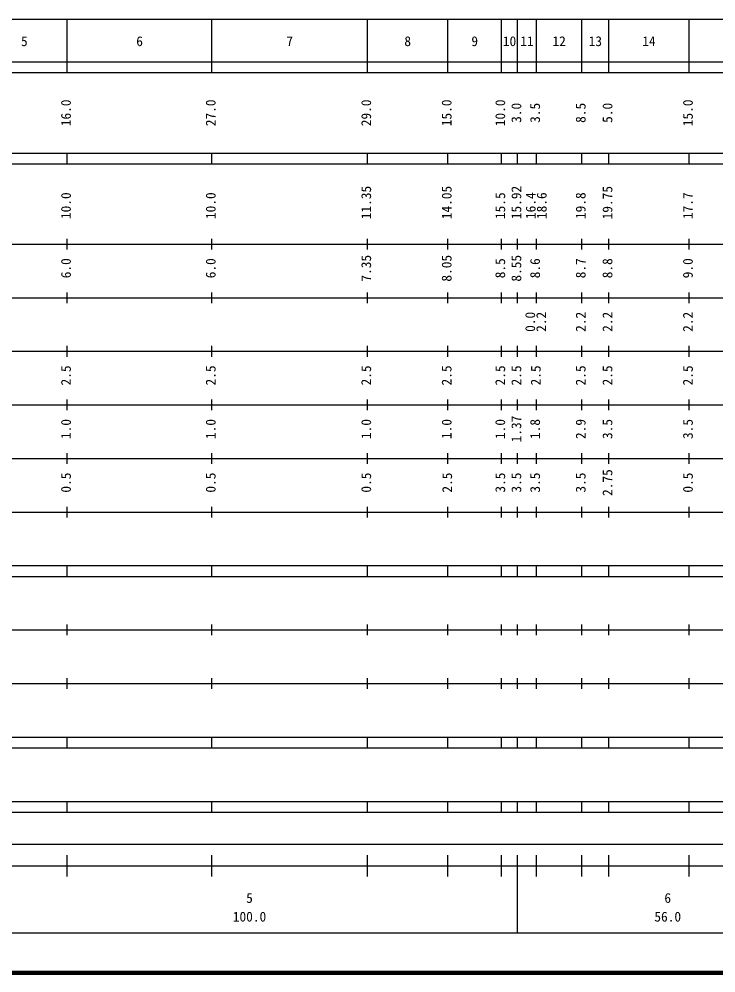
# Model space of a CAD drawing. Units: millimetres on the paper, enlarged 1000 times. Extents: x 40000 to 680000, y 20000 to 380000.
# Drawn here: x 275024 to 404987, y 20000 to 198000 of the extents above; entities that cross this region are included whole.
import ezdxf
from ezdxf.enums import TextEntityAlignment as Align

# ---------------------------------------------------------------- set-up
doc = ezdxf.new("R2010")
doc.units = ezdxf.units.MM
doc.header["$LTSCALE"] = 1000
doc.layers.add('M-TTL', color=2, linetype='Continuous', lineweight=140)
doc.layers.add('M-TTL-BAND', color=7, linetype='Continuous', lineweight=25)
doc.styles.add('ＭＳ ゴシック', font='')
doc.styles.get('ＭＳ ゴシック').set_extended_font_data('MS Gothic')

msp = doc.modelspace()

# ---------------------------------------------------------------- linework, layer by layer
at = {"layer": 'M-TTL'}
msp.add_line((40000, 20000), (680000, 20000), dxfattribs=at)
at = {"layer": 'M-TTL-BAND'}
for p, q in [((68000, 198000), (579000, 198000)), ((284000, 188000), (284000, 198000)), ((311000, 188000), (311000, 198000)), ((340000, 188000), (340000, 198000)), ((355000, 188000), (355000, 198000)), ((365000, 188000), (365000, 198000)), ((368000, 188000), (368000, 198000)), ((371500, 188000), (371500, 198000)), ((380000, 188000), (380000, 198000)), ((385000, 188000), (385000, 198000)), ((400000, 188000), (400000, 198000)), ((40000, 190000), (579000, 190000)), ((40000, 188000), (579000, 188000)), ((40000, 173000), (579000, 173000)), ((284000, 171000), (284000, 173000)), ((311000, 171000), (311000, 173000)), ((340000, 171000), (340000, 173000)), ((355000, 171000), (355000, 173000)), ((365000, 171000), (365000, 173000)), ((368000, 171000), (368000, 173000)), ((371500, 171000), (371500, 173000)), ((380000, 171000), (380000, 173000)), ((385000, 171000), (385000, 173000)), ((400000, 171000), (400000, 173000)), ((40000, 171000), (579000, 171000)), ((284000, 155000), (284000, 157000)), ((311000, 155000), (311000, 157000)), ((340000, 155000), (340000, 157000)), ((355000, 155000), (355000, 157000)), ((365000, 155000), (365000, 157000)), ((368000, 155000), (368000, 157000)), ((371500, 155000), (371500, 157000)), ((380000, 155000), (380000, 157000)), ((385000, 155000), (385000, 157000)), ((400000, 155000), (400000, 157000)), ((40000, 156000), (579000, 156000)), ((46000, 146000), (579000, 146000)), ((284000, 145000), (284000, 147000)), ((311000, 145000), (311000, 147000)), ((340000, 145000), (340000, 147000)), ((355000, 145000), (355000, 147000)), ((365000, 145000), (365000, 147000)), ((368000, 145000), (368000, 147000)), ((371500, 145000), (371500, 147000)), ((380000, 145000), (380000, 147000)), ((385000, 145000), (385000, 147000)), ((400000, 145000), (400000, 147000)), ((52000, 136000), (579000, 136000)), ((284000, 135000), (284000, 137000)), ((311000, 135000), (311000, 137000)), ((340000, 135000), (340000, 137000)), ((355000, 135000), (355000, 137000)), ((365000, 135000), (365000, 137000)), ((368000, 135000), (368000, 137000)), ((371500, 135000), (371500, 137000)), ((380000, 135000), (380000, 137000)), ((385000, 135000), (385000, 137000)), ((400000, 135000), (400000, 137000)), ((284000, 125000), (284000, 127000)), ((311000, 125000), (311000, 127000)), ((340000, 125000), (340000, 127000)), ((355000, 125000), (355000, 127000)), ((365000, 125000), (365000, 127000)), ((368000, 125000), (368000, 127000)), ((371500, 125000), (371500, 127000)), ((380000, 125000), (380000, 127000)), ((385000, 125000), (385000, 127000)), ((400000, 125000), (400000, 127000)), ((46000, 126000), (579000, 126000)), ((52000, 116000), (579000, 116000)), ((284000, 115000), (284000, 117000)), ((311000, 115000), (311000, 117000)), ((340000, 115000), (340000, 117000)), ((355000, 115000), (355000, 117000)), ((365000, 115000), (365000, 117000)), ((368000, 115000), (368000, 117000)), ((371500, 115000), (371500, 117000)), ((380000, 115000), (380000, 117000)), ((385000, 115000), (385000, 117000)), ((400000, 115000), (400000, 117000)), ((284000, 105000), (284000, 107000)), ((311000, 105000), (311000, 107000)), ((340000, 105000), (340000, 107000)), ((355000, 105000), (355000, 107000)), ((365000, 105000), (365000, 107000)), ((368000, 105000), (368000, 107000)), ((371500, 105000), (371500, 107000)), ((380000, 105000), (380000, 107000)), ((385000, 105000), (385000, 107000)), ((400000, 105000), (400000, 107000)), ((46000, 106000), (579000, 106000)), ((40000, 96000), (579000, 96000)), ((284000, 94000), (284000, 96000)), ((311000, 94000), (311000, 96000)), ((340000, 94000), (340000, 96000)), ((355000, 94000), (355000, 96000)), ((365000, 94000), (365000, 96000)), ((368000, 94000), (368000, 96000)), ((371500, 94000), (371500, 96000)), ((380000, 94000), (380000, 96000)), ((385000, 94000), (385000, 96000)), ((400000, 94000), (400000, 96000)), ((40000, 94000), (579000, 94000)), ((49000, 84000), (579000, 84000)), ((284000, 83000), (284000, 85000)), ((311000, 83000), (311000, 85000)), ((340000, 83000), (340000, 85000)), ((355000, 83000), (355000, 85000)), ((365000, 83000), (365000, 85000)), ((368000, 83000), (368000, 85000)), ((371500, 83000), (371500, 85000)), ((380000, 83000), (380000, 85000)), ((385000, 83000), (385000, 85000)), ((400000, 83000), (400000, 85000)), ((284000, 73000), (284000, 75000)), ((311000, 73000), (311000, 75000)), ((340000, 73000), (340000, 75000)), ((355000, 73000), (355000, 75000)), ((365000, 73000), (365000, 75000)), ((368000, 73000), (368000, 75000)), ((371500, 73000), (371500, 75000)), ((380000, 73000), (380000, 75000)), ((385000, 73000), (385000, 75000)), ((400000, 73000), (400000, 75000)), ((40000, 74000), (579000, 74000)), ((40000, 64000), (579000, 64000)), ((284000, 62000), (284000, 64000)), ((311000, 62000), (311000, 64000)), ((340000, 62000), (340000, 64000)), ((355000, 62000), (355000, 64000)), ((365000, 62000), (365000, 64000)), ((368000, 62000), (368000, 64000)), ((371500, 62000), (371500, 64000)), ((380000, 62000), (380000, 64000)), ((385000, 62000), (385000, 64000)), ((400000, 62000), (400000, 64000)), ((40000, 62000), (579000, 62000)), ((40000, 52000), (579000, 52000)), ((284000, 50000), (284000, 52000)), ((311000, 50000), (311000, 52000)), ((340000, 50000), (340000, 52000)), ((355000, 50000), (355000, 52000)), ((365000, 50000), (365000, 52000)), ((368000, 50000), (368000, 52000)), ((371500, 50000), (371500, 52000)), ((380000, 50000), (380000, 52000)), ((385000, 50000), (385000, 52000)), ((400000, 50000), (400000, 52000)), ((40000, 50000), (579000, 50000)), ((71000, 44000), (565000, 44000)), ((284000, 38000), (284000, 42000)), ((311000, 38000), (311000, 42000)), ((340000, 38000), (340000, 42000)), ((355000, 38000), (355000, 42000)), ((365000, 38000), (365000, 42000)), ((368000, 27500), (368000, 42000)), ((371500, 38000), (371500, 42000)), ((380000, 38000), (380000, 42000)), ((385000, 38000), (385000, 42000)), ((400000, 38000), (400000, 42000)), ((40000, 40000), (579000, 40000)), ((68000, 27500), (579000, 27500))]:
    msp.add_line(p, q, dxfattribs=at)

# ---------------------------------------------------------------- texts
at = {"layer": 'M-TTL-BAND', "style": 'ＭＳ ゴシック'}
for s, p in [('5', (276000, 192405)), ('6', (297500, 192405)), ('7', (325500, 192405)), ('8', (347500, 192405)), ('9', (360000, 192405)), ('10', (366500, 192405)), ('11', (369750, 192405)), ('12', (375750, 192405)), ('13', (382500, 192405)), ('14', (392500, 192405)), ('5', (318000, 32523)), ('6', (396000, 32523)), ('100.0', (318000, 29033)), ('56.0', (396000, 29033))]:
    msp.add_text(s, height=1833, dxfattribs=at).set_placement(p, align=Align.BOTTOM_CENTER)
for s, p in [('16.0', (285223, 180500)), ('27.0', (312223, 180500)), ('29.0', (341223, 180500)), ('15.0', (356223, 180500)), ('10.0', (366223, 180500)), ('3.0', (369223, 180500)), ('3.5', (372723, 180500)), ('8.5', (381223, 180500)), ('5.0', (386223, 180500)), ('15.0', (401223, 180500)), ('11.35', (341223, 163764)), ('14.05', (356238, 163764)), ('15.92', (369223, 163767)), ('16.4', (371901, 163174)), ('18.6', (373954, 163174)), ('19.8', (381223, 163174)), ('19.75', (386223, 163735)), ('10.0', (285223, 163174)), ('10.0', (312223, 163174)), ('15.5', (366223, 163174)), ('17.7', (401223, 163174)), ('6.0', (285223, 151500)), ('6.0', (312223, 151500)), ('7.35', (341223, 151500)), ('8.05', (356223, 151500)), ('8.5', (366223, 151500)), ('8.55', (369223, 151500)), ('8.6', (372723, 151500)), ('8.7', (381223, 151500)), ('8.8', (386223, 151500)), ('9.0', (401223, 151500)), ('0.0', (371805, 141500)), ('2.2', (373871, 141500)), ('2.2', (381223, 141500)), ('2.2', (386223, 141500)), ('2.2', (401223, 141500)), ('2.5', (285223, 131500)), ('2.5', (312223, 131500)), ('2.5', (341223, 131500)), ('2.5', (356223, 131500)), ('2.5', (366223, 131500)), ('2.5', (369223, 131500)), ('2.5', (372855, 131500)), ('2.5', (381223, 131500)), ('2.5', (386223, 131500)), ('2.5', (401223, 131500)), ('1.0', (285223, 121500)), ('1.0', (312223, 121500)), ('1.0', (341223, 121500)), ('1.0', (356223, 121500)), ('1.0', (366223, 121500)), ('1.37', (369223, 121500)), ('1.8', (372723, 121500)), ('2.9', (381223, 121500)), ('3.5', (386223, 121500)), ('3.5', (401223, 121500)), ('0.5', (285223, 111500)), ('0.5', (312223, 111500)), ('0.5', (341223, 111500)), ('2.5', (356325, 111500)), ('3.5', (366223, 111500)), ('3.5', (369223, 111500)), ('3.5', (372723, 111500)), ('3.5', (381223, 111500)), ('2.75', (386223, 111500)), ('0.5', (401223, 111500))]:
    msp.add_text(s, height=1833, rotation=90, dxfattribs=at).set_placement(p, align=Align.BOTTOM_CENTER)

doc.saveas('drawing.dxf')
